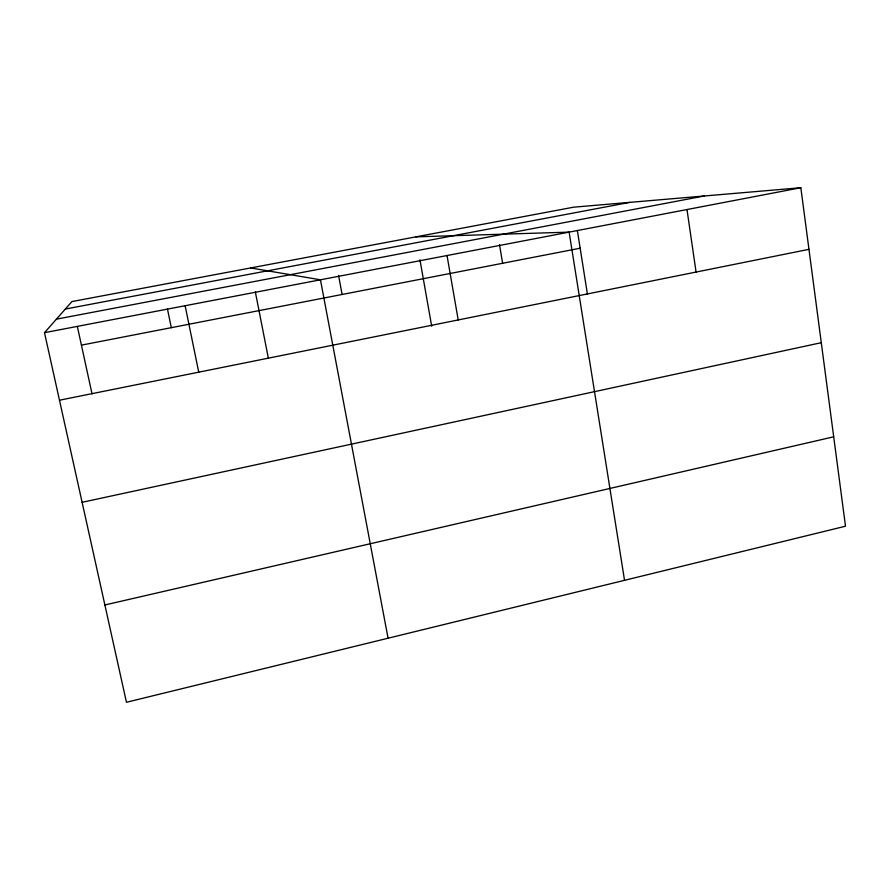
<?xml version="1.0" encoding="UTF-8"?>
<svg xmlns="http://www.w3.org/2000/svg" width="890" height="890" viewBox="0 0 890 890"><rect width="100%" height="100%" fill="white"/><g stroke="black" fill="none" stroke-linecap="round" stroke-linejoin="round"><path stroke-width="1.33" d="M44.5 332.682L71.934 301.565L573.661 207.181L800.833 187.723L845.5 526.212L126.458 702.277L44.5 332.682L800.833 187.723M104.887 604.977L833.707 436.812M82.114 502.305L821.281 342.695M59.474 400.211L808.966 249.334M81.424 345.142L580.158 248.21M56.415 319.165L704.246 195.989M65.348 309.041L629.764 202.375M415.897 236.862L569.122 232.134L624.535 580.325M250.635 267.957L320.456 279.794L388.073 638.219M77.397 326.652L92.037 393.892M167.409 308.808L171.314 327.676M185.131 305.737L198.737 372.176M255.341 291.953L268.324 358.025M338.556 275.399L342.116 294.479M419.947 259.802L431.683 326.174M447.025 255.53L458.205 319.944M499.49 244.572L502.616 263.284M577.343 230.432L587.467 294.434M686.991 209.539L696.069 272.062"/></g></svg>
